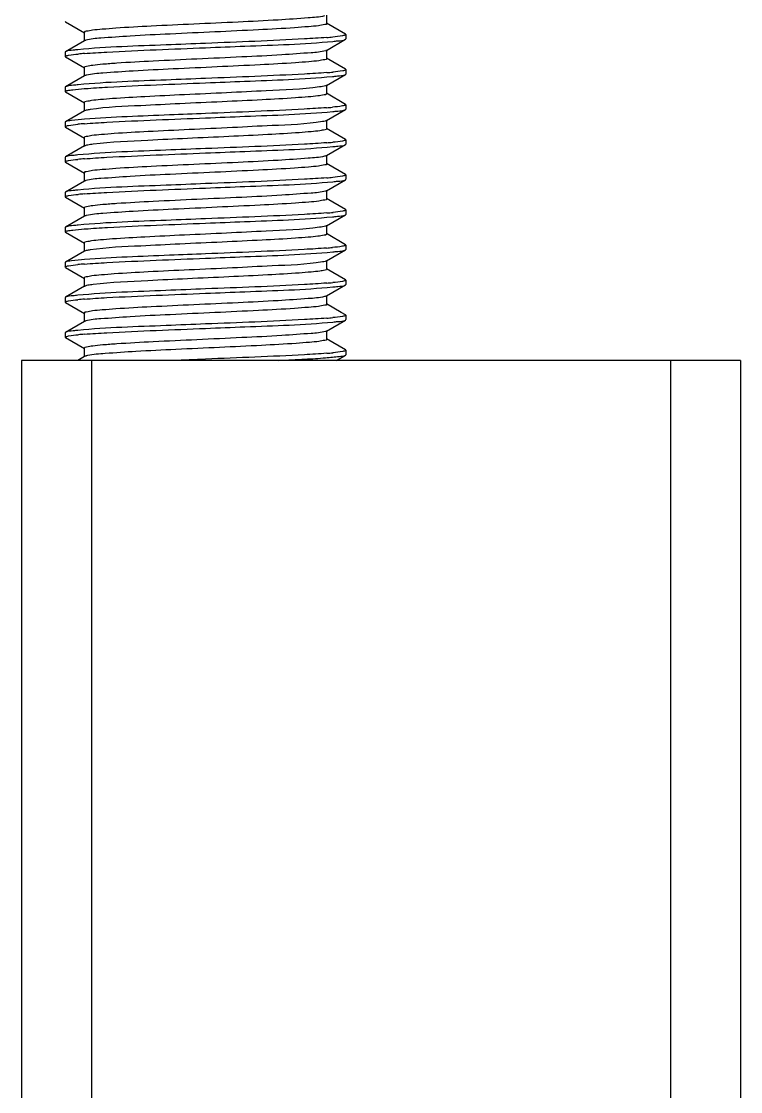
# Model space of a CAD drawing. Extents: x -1396510 to 1250330, y -1892470 to 1623980.
# Drawn here: x -1171108.3 to -1170913.1, y -49318.3 to -49027.9 of the extents above; entities that cross this region are included whole.
import ezdxf

# ---------------------------------------------------------------- set-up
doc = ezdxf.new("R2010")
doc.units = 0
doc.header["$LTSCALE"] = 1000
doc.header["$MEASUREMENT"] = 0

msp = doc.modelspace()

# ---------------------------------------------------------------- linework, layer by layer
at = {"linetype": 'Continuous'}
for p, q in [((-1171025.36, -49028.51), (-1171025.36, -49026.13)), ((-1171096.27, -49028.02), (-1171096.36, -49027.92)), ((-1171096.27, -49028.02), (-1171091.11, -49031.01)), ((-1171020.3, -49031.38), (-1171025.47, -49028.39)), ((-1171091.11, -49033.15), (-1171096.27, -49036.14)), ((-1171091.21, -49030.89), (-1171091.21, -49033.27)), ((-1171025.47, -49035.77), (-1171020.3, -49032.78)), ((-1171020.3, -49031.38), (-1171020.21, -49031.49)), ((-1171020.3, -49032.78), (-1171020.21, -49032.68)), ((-1171020.21, -49031.49), (-1171020.21, -49032.68)), ((-1171096.27, -49036.14), (-1171096.36, -49036.25)), ((-1171096.36, -49036.25), (-1171096.36, -49037.44)), ((-1171025.47, -49035.77), (-1171025.65, -49035.85)), ((-1171025.36, -49038.03), (-1171025.36, -49035.65)), ((-1171096.27, -49037.54), (-1171096.36, -49037.44)), ((-1171096.27, -49037.54), (-1171091.11, -49040.53)), ((-1171020.3, -49040.9), (-1171025.47, -49037.91)), ((-1171091.21, -49040.41), (-1171091.21, -49042.79)), ((-1171020.3, -49040.9), (-1171020.21, -49041.01)), ((-1171020.3, -49042.3), (-1171020.21, -49042.2)), ((-1171020.21, -49041.01), (-1171020.21, -49042.2)), ((-1171091.11, -49042.67), (-1171096.27, -49045.66)), ((-1171025.47, -49045.29), (-1171020.3, -49042.3)), ((-1171096.27, -49045.66), (-1171096.36, -49045.77)), ((-1171096.36, -49045.77), (-1171096.36, -49046.96)), ((-1171096.27, -49047.06), (-1171096.36, -49046.96)), ((-1171096.27, -49047.06), (-1171091.11, -49050.05)), ((-1171091.21, -49046.16), (-1171090.94, -49046.14)), ((-1171020.3, -49050.42), (-1171025.47, -49047.43)), ((-1171025.36, -49047.55), (-1171025.36, -49045.17)), ((-1171091.21, -49049.93), (-1171091.21, -49052.31)), ((-1171020.3, -49050.42), (-1171020.21, -49050.53)), ((-1171020.21, -49050.53), (-1171020.21, -49051.72)), ((-1171091.11, -49052.19), (-1171096.27, -49055.18)), ((-1171025.47, -49054.81), (-1171020.3, -49051.82)), ((-1171020.3, -49051.82), (-1171020.21, -49051.72)), ((-1171096.27, -49055.18), (-1171096.36, -49055.29)), ((-1171096.36, -49055.29), (-1171096.36, -49056.48)), ((-1171096.27, -49056.58), (-1171096.36, -49056.48)), ((-1171096.27, -49056.58), (-1171091.11, -49059.57)), ((-1171025.36, -49057.07), (-1171025.36, -49054.69)), ((-1171091.21, -49059.45), (-1171091.21, -49061.83)), ((-1171020.3, -49059.94), (-1171025.47, -49056.95)), ((-1171091.11, -49061.71), (-1171096.27, -49064.7)), ((-1171090.96, -49061.64), (-1171091.11, -49061.71)), ((-1171025.47, -49064.33), (-1171020.3, -49061.34)), ((-1171020.3, -49059.94), (-1171020.21, -49060.04)), ((-1171020.3, -49061.34), (-1171020.21, -49061.24)), ((-1171020.21, -49060.05), (-1171020.21, -49061.24)), ((-1171096.27, -49064.7), (-1171096.36, -49064.81)), ((-1171096.36, -49064.81), (-1171096.36, -49065.99)), ((-1171025.36, -49066.59), (-1171025.36, -49064.21)), ((-1171096.27, -49066.1), (-1171096.36, -49066)), ((-1171096.27, -49066.1), (-1171091.11, -49069.09)), ((-1171020.3, -49069.46), (-1171025.47, -49066.47)), ((-1171091.11, -49071.23), (-1171096.27, -49074.22)), ((-1171091.21, -49068.97), (-1171091.21, -49071.35)), ((-1171025.47, -49073.85), (-1171020.3, -49070.86)), ((-1171020.3, -49069.46), (-1171020.21, -49069.57)), ((-1171020.3, -49070.86), (-1171020.21, -49070.75)), ((-1171020.21, -49069.56), (-1171020.21, -49070.75)), ((-1171025.47, -49073.85), (-1171025.65, -49073.93)), ((-1171025.36, -49076.11), (-1171025.36, -49073.73)), ((-1171096.27, -49074.22), (-1171096.36, -49074.32)), ((-1171096.36, -49074.32), (-1171096.36, -49075.51)), ((-1171096.27, -49075.62), (-1171096.36, -49075.51)), ((-1171096.27, -49075.62), (-1171091.11, -49078.61)), ((-1171020.3, -49078.98), (-1171025.47, -49075.99)), ((-1171091.21, -49078.49), (-1171091.21, -49080.87)), ((-1171020.3, -49078.98), (-1171020.21, -49079.08)), ((-1171020.21, -49079.08), (-1171020.21, -49080.27)), ((-1171091.11, -49080.75), (-1171096.27, -49083.74)), ((-1171025.47, -49083.37), (-1171020.3, -49080.38)), ((-1171020.3, -49080.38), (-1171020.21, -49080.27)), ((-1171096.27, -49083.74), (-1171096.36, -49083.84)), ((-1171096.36, -49083.84), (-1171096.36, -49085.03)), ((-1171096.27, -49085.14), (-1171096.36, -49085.03)), ((-1171096.27, -49085.14), (-1171091.11, -49088.13)), ((-1171091.21, -49084.24), (-1171090.94, -49084.22)), ((-1171020.3, -49088.5), (-1171025.47, -49085.51)), ((-1171025.36, -49085.63), (-1171025.36, -49083.25)), ((-1171091.21, -49088.01), (-1171091.21, -49090.39)), ((-1171020.3, -49088.5), (-1171020.21, -49088.6)), ((-1171020.21, -49088.6), (-1171020.21, -49089.79)), ((-1171091.11, -49090.27), (-1171096.27, -49093.26)), ((-1171025.47, -49092.89), (-1171020.3, -49089.9)), ((-1171020.3, -49089.9), (-1171020.21, -49089.79)), ((-1171096.27, -49093.26), (-1171096.36, -49093.36)), ((-1171096.36, -49093.36), (-1171096.36, -49094.55)), ((-1171025.36, -49095.15), (-1171025.36, -49092.77)), ((-1171096.27, -49094.66), (-1171096.36, -49094.55)), ((-1171096.27, -49094.66), (-1171091.11, -49097.65)), ((-1171020.3, -49098.02), (-1171025.47, -49095.03)), ((-1171091.11, -49099.79), (-1171096.27, -49102.78)), ((-1171091.21, -49097.53), (-1171091.21, -49099.91)), ((-1171090.96, -49099.72), (-1171091.11, -49099.79)), ((-1171025.47, -49102.41), (-1171020.3, -49099.42)), ((-1171020.3, -49098.02), (-1171020.21, -49098.12)), ((-1171020.3, -49099.42), (-1171020.21, -49099.31)), ((-1171020.21, -49098.12), (-1171020.21, -49099.31)), ((-1171096.27, -49102.78), (-1171096.36, -49102.88)), ((-1171096.36, -49102.88), (-1171096.36, -49104.07)), ((-1171025.36, -49104.67), (-1171025.36, -49102.29)), ((-1171096.27, -49104.18), (-1171096.36, -49104.07)), ((-1171096.27, -49104.18), (-1171091.11, -49107.17)), ((-1171021.46, -49106.87), (-1171025.47, -49104.55)), ((-1171091.21, -49107.05), (-1171091.21, -49109.43)), ((-1171025.47, -49111.93), (-1171020.3, -49108.94)), ((-1171020.3, -49107.54), (-1171021.46, -49106.87)), ((-1171020.3, -49107.54), (-1171020.21, -49107.64)), ((-1171020.3, -49108.94), (-1171020.21, -49108.83)), ((-1171020.21, -49107.64), (-1171020.21, -49108.83)), ((-1171091.11, -49109.31), (-1171096.27, -49112.3)), ((-1171025.36, -49114.19), (-1171025.36, -49111.81)), ((-1171096.27, -49112.3), (-1171096.36, -49112.4)), ((-1171096.36, -49112.4), (-1171096.36, -49113.59)), ((-1171096.27, -49113.7), (-1171096.36, -49113.59)), ((-1171096.27, -49113.7), (-1171091.11, -49116.69)), ((-1171025.47, -49111.93), (-1171025.65, -49112.01)), ((-1171020.3, -49117.06), (-1171025.47, -49114.07)), ((-1171091.21, -49116.57), (-1171091.21, -49118.95)), ((-1171020.3, -49117.06), (-1171020.21, -49117.16)), ((-1171020.21, -49117.16), (-1171020.21, -49118.35)), ((-1171108.26, -49119.9), (-1171108.26, -50722.18)), ((-1170913.12, -49119.9), (-1171108.26, -49119.9)), ((-1171091.11, -49118.83), (-1171092.96, -49119.9)), ((-1171090.32, -49118.59), (-1171090.6, -49118.65)), ((-1171089.23, -49119.9), (-1171089.23, -50722.18)), ((-1171058.29, -49119.54), (-1171067.19, -49119.9)), ((-1171022.79, -49119.9), (-1171020.3, -49118.46)), ((-1171020.3, -49118.46), (-1171020.21, -49118.35)), ((-1170932.15, -49119.9), (-1170932.15, -50722.18)), ((-1170913.12, -49119.9), (-1170913.12, -50722.18))]:
    msp.add_line(p, q, dxfattribs=at)
for centre, radius, start, end in [((-1171033.84, -48924.38), 108.23, 274.4571, 275.3372), ((-1171026.37, -49033.77), 2.2, 287.9093, 289.044), ((-1171082.77, -49144.04), 107.73, 94.4567, 95.35), ((-1171033.72, -48935.34), 106.8, 274.4562, 275.3759), ((-1171089.41, -49047.47), 5.11, 103.4604, 104.3304), ((-1171034.04, -48941.08), 110.59, 274.4593, 275.2731), ((-1171083.05, -49159.8), 104.44, 94.4466, 95.4488), ((-1171033.82, -48953.19), 107.98, 274.4571, 275.3429), ((-1171082.98, -49170.09), 105.21, 94.4523, 95.4224), ((-1171033.84, -48962.46), 108.23, 274.4571, 275.3372), ((-1171026.37, -49071.85), 2.2, 287.9093, 289.044), ((-1171082.77, -49182.12), 107.73, 94.4567, 95.35), ((-1171033.72, -48973.41), 106.8, 274.4562, 275.3759), ((-1171089.41, -49085.55), 5.11, 103.4604, 104.3304), ((-1171034.04, -48979.15), 110.59, 274.4593, 275.2731), ((-1171083.05, -49197.88), 104.44, 94.4466, 95.4488), ((-1171033.82, -48991.27), 107.98, 274.4571, 275.3429), ((-1171082.98, -49208.17), 105.21, 94.4523, 95.4224), ((-1171033.84, -49000.54), 108.23, 274.4571, 275.3372), ((-1171082.77, -49220.2), 107.73, 94.4567, 95.35), ((-1171026.37, -49109.93), 2.2, 287.9093, 289.044), ((-1171089.41, -49123.63), 5.11, 103.4604, 104.3304), ((-1171033.72, -49011.49), 106.8, 274.4562, 275.3759)]:
    msp.add_arc(centre, radius, start, end, dxfattribs=at)
for points, knots in [([(-1171025.98, -49026.43), (-1171027.43, -49026.77), (-1171031.68, -49027.07), (-1171039.5, -49027.64), (-1171049.85, -49028.12), (-1171061.34, -49028.65), (-1171072.39, -49029.17), (-1171080.73, -49029.61), (-1171085.95, -49030.03), (-1171088.78, -49030.25), (-1171090.12, -49030.55), (-1171091.21, -49030.68), (-1171091.21, -49030.89)], [0, 0, 0, 0, 0.068576, 0.194029, 0.359725, 0.543506, 0.720761, 0.867753, 0.923531, 0.964877, 0.99049, 1, 1, 1, 1]), ([(-1171025.36, -49028.51), (-1171025.36, -49028.72), (-1171026.48, -49028.85), (-1171027.86, -49029.16), (-1171030.76, -49029.39), (-1171036.1, -49029.81), (-1171044.62, -49030.25), (-1171055.85, -49030.78), (-1171067.44, -49031.32), (-1171077.79, -49031.79), (-1171085.4, -49032.4), (-1171089.5, -49032.64), (-1171090.82, -49033.04)], [0, 0, 0, 0, 0.009703, 0.035887, 0.07813, 0.135078, 0.284815, 0.464601, 0.649729, 0.81476, 0.937049, 1, 1, 1, 1]), ([(-1171090.82, -49033.04), (-1171090.87, -49033.05), (-1171090.97, -49033.09), (-1171091.07, -49033.13), (-1171091.11, -49033.15)], [0, 0, 0, 0, 0.569522, 1, 1, 1, 1]), ([(-1171025.43, -49032.29), (-1171027.45, -49032.45), (-1171038.39, -49033.11), (-1171049.35, -49033.51), (-1171058.29, -49033.87)], [0, 0, 0, 0, 0.184553, 1, 1, 1, 1]), ([(-1171058.29, -49035.06), (-1171054.72, -49034.91), (-1171043.2, -49034.42), (-1171031.65, -49034.09), (-1171023.72, -49033.33)], [0, 0, 0, 0, 0.309073, 1, 1, 1, 1]), ([(-1171020.65, -49031.72), (-1171020.81, -49031.76), (-1171021.85, -49031.96), (-1171022.9, -49032.07), (-1171023.77, -49032.15)], [0, 0, 0, 0, 0.163341, 1, 1, 1, 1]), ([(-1171023.72, -49033.33), (-1171023.28, -49033.29), (-1171022.15, -49033.13), (-1171020.92, -49033.14), (-1171020.3, -49032.78)], [0, 0, 0, 0, 0.379133, 1, 1, 1, 1]), ([(-1171020.21, -49031.49), (-1171020.21, -49031.54), (-1171020.39, -49031.65), (-1171020.54, -49031.69), (-1171020.65, -49031.72)], [0, 0, 0, 0, 0.314295, 1, 1, 1, 1]), ([(-1171092.93, -49035.6), (-1171093.35, -49035.64), (-1171094.46, -49035.8), (-1171095.67, -49035.79), (-1171096.27, -49036.14)], [0, 0, 0, 0, 0.378727, 1, 1, 1, 1]), ([(-1171058.29, -49033.87), (-1171061.86, -49034.01), (-1171073.41, -49034.5), (-1171084.98, -49034.84), (-1171092.93, -49035.6)], [0, 0, 0, 0, 0.309586, 1, 1, 1, 1]), ([(-1171025.7, -49035.87), (-1171026.97, -49036.28), (-1171031.02, -49036.49), (-1171038.56, -49037.13), (-1171048.9, -49037.59), (-1171060.53, -49038.13), (-1171071.82, -49038.66), (-1171080.39, -49039.11), (-1171085.77, -49039.53), (-1171088.7, -49039.76), (-1171090.08, -49040.07), (-1171091.21, -49040.2), (-1171091.21, -49040.41)], [0, 0, 0, 0, 0.061098, 0.182334, 0.347135, 0.532706, 0.713328, 0.863975, 0.921317, 0.963856, 0.990226, 1, 1, 1, 1]), ([(-1171091.15, -49036.63), (-1171089.13, -49036.48), (-1171078.18, -49035.81), (-1171067.22, -49035.41), (-1171058.29, -49035.06)], [0, 0, 0, 0, 0.184541, 1, 1, 1, 1]), ([(-1171096.36, -49037.44), (-1171096.36, -49037.39), (-1171096.19, -49037.28), (-1171096.05, -49037.24), (-1171095.94, -49037.21)], [0, 0, 0, 0, 0.315177, 1, 1, 1, 1]), ([(-1171095.94, -49037.21), (-1171095.78, -49037.17), (-1171094.75, -49036.96), (-1171093.7, -49036.86), (-1171092.82, -49036.78)], [0, 0, 0, 0, 0.16229, 1, 1, 1, 1]), ([(-1171025.36, -49038.03), (-1171025.36, -49038.24), (-1171026.46, -49038.37), (-1171027.79, -49038.67), (-1171030.63, -49038.9), (-1171035.85, -49039.31), (-1171044.19, -49039.75), (-1171055.24, -49040.27), (-1171066.73, -49040.8), (-1171077.09, -49041.29), (-1171084.9, -49041.85), (-1171089.14, -49042.15), (-1171090.6, -49042.5)], [0, 0, 0, 0, 0.009517, 0.035128, 0.076492, 0.132277, 0.279305, 0.456588, 0.640385, 0.806077, 0.931494, 1, 1, 1, 1]), ([(-1171025.42, -49041.81), (-1171027.44, -49041.97), (-1171038.39, -49042.63), (-1171049.35, -49043.03), (-1171058.29, -49043.39)], [0, 0, 0, 0, 0.184509, 1, 1, 1, 1]), ([(-1171020.59, -49041.22), (-1171020.75, -49041.27), (-1171021.78, -49041.48), (-1171022.83, -49041.58), (-1171023.72, -49041.66)], [0, 0, 0, 0, 0.159053, 1, 1, 1, 1]), ([(-1171020.21, -49041.01), (-1171020.21, -49041.05), (-1171020.36, -49041.16), (-1171020.49, -49041.19), (-1171020.59, -49041.22)], [0, 0, 0, 0, 0.319254, 1, 1, 1, 1]), ([(-1171092.82, -49045.11), (-1171093.26, -49045.15), (-1171094.4, -49045.31), (-1171095.65, -49045.3), (-1171096.27, -49045.66)], [0, 0, 0, 0, 0.379378, 1, 1, 1, 1]), ([(-1171058.29, -49043.39), (-1171061.84, -49043.53), (-1171073.36, -49044.02), (-1171084.89, -49044.36), (-1171092.82, -49045.11)], [0, 0, 0, 0, 0.308784, 1, 1, 1, 1]), ([(-1171090.67, -49042.52), (-1171090.76, -49042.54), (-1171090.91, -49042.58), (-1171091.05, -49042.64), (-1171091.11, -49042.67)], [0, 0, 0, 0, 0.585672, 1, 1, 1, 1]), ([(-1171090.94, -49046.14), (-1171088.92, -49045.98), (-1171078.04, -49045.33), (-1171067.15, -49044.93), (-1171058.29, -49044.58)], [0, 0, 0, 0, 0.186017, 1, 1, 1, 1]), ([(-1171058.29, -49044.58), (-1171054.75, -49044.44), (-1171043.28, -49043.95), (-1171031.79, -49043.6), (-1171023.87, -49042.87)], [0, 0, 0, 0, 0.307895, 1, 1, 1, 1]), ([(-1171023.87, -49042.87), (-1171023.42, -49042.82), (-1171022.24, -49042.66), (-1171020.95, -49042.68), (-1171020.3, -49042.3)], [0, 0, 0, 0, 0.380051, 1, 1, 1, 1]), ([(-1171096.36, -49046.96), (-1171096.36, -49046.91), (-1171095.92, -49046.59), (-1171095.47, -49046.62), (-1171095.05, -49046.56)], [0, 0, 0, 0, 0.092798, 1, 1, 1, 1]), ([(-1171095.05, -49046.56), (-1171094.81, -49046.52), (-1171093.53, -49046.35), (-1171092.25, -49046.24), (-1171091.21, -49046.16)], [0, 0, 0, 0, 0.190958, 1, 1, 1, 1]), ([(-1171027.35, -49045.7), (-1171032.14, -49046.35), (-1171040.58, -49046.67), (-1171052.8, -49047.31), (-1171063.78, -49047.8), (-1171074.07, -49048.3), (-1171081.73, -49048.72), (-1171086.47, -49049.11), (-1171089.02, -49049.33), (-1171090.24, -49049.6), (-1171091.21, -49049.74), (-1171091.21, -49049.93)], [0, 0, 0, 0, 0.226556, 0.394464, 0.573122, 0.741029, 0.877994, 0.929534, 0.967621, 0.99116, 1, 1, 1, 1]), ([(-1171025.39, -49047.61), (-1171025.55, -49047.81), (-1171026.48, -49047.91), (-1171028.08, -49048.22), (-1171030.73, -49048.43), (-1171035.75, -49048.82), (-1171043.56, -49049.24), (-1171054.01, -49049.74), (-1171064.98, -49050.22), (-1171076.91, -49050.87), (-1171085.08, -49051.15), (-1171089.64, -49051.84)], [0, 0, 0, 0, 0.011937, 0.038615, 0.07957, 0.133598, 0.274096, 0.443272, 0.620779, 0.785256, 1, 1, 1, 1]), ([(-1171025.47, -49045.29), (-1171025.54, -49045.34), (-1171026.16, -49045.55), (-1171026.8, -49045.63), (-1171027.35, -49045.7)], [0, 0, 0, 0, 0.140461, 1, 1, 1, 1]), ([(-1171025.36, -49047.55), (-1171025.36, -49047.56), (-1171025.37, -49047.58), (-1171025.38, -49047.6), (-1171025.39, -49047.61)], [0, 0, 0, 0, 0.463467, 1, 1, 1, 1]), ([(-1171020.66, -49050.76), (-1171020.83, -49050.8), (-1171021.89, -49051.01), (-1171022.97, -49051.11), (-1171023.87, -49051.2)], [0, 0, 0, 0, 0.163149, 1, 1, 1, 1]), ([(-1171020.21, -49050.53), (-1171020.21, -49050.58), (-1171020.39, -49050.69), (-1171020.54, -49050.73), (-1171020.66, -49050.76)], [0, 0, 0, 0, 0.312916, 1, 1, 1, 1]), ([(-1171089.64, -49051.84), (-1171089.82, -49051.87), (-1171090.31, -49051.96), (-1171090.83, -49052.03), (-1171091.11, -49052.19)], [0, 0, 0, 0, 0.353551, 1, 1, 1, 1]), ([(-1171058.29, -49052.91), (-1171061.55, -49053.04), (-1171072.48, -49053.49), (-1171083.43, -49053.88), (-1171091.1, -49054.48)], [0, 0, 0, 0, 0.297814, 1, 1, 1, 1]), ([(-1171025.44, -49051.33), (-1171027.46, -49051.49), (-1171038.4, -49052.15), (-1171049.36, -49052.55), (-1171058.29, -49052.91)], [0, 0, 0, 0, 0.184619, 1, 1, 1, 1]), ([(-1171058.29, -49054.1), (-1171054.73, -49053.95), (-1171043.22, -49053.46), (-1171031.7, -49053.12), (-1171023.77, -49052.38)], [0, 0, 0, 0, 0.308711, 1, 1, 1, 1]), ([(-1171023.77, -49052.38), (-1171023.32, -49052.33), (-1171022.18, -49052.17), (-1171020.93, -49052.18), (-1171020.3, -49051.82)], [0, 0, 0, 0, 0.379419, 1, 1, 1, 1]), ([(-1171096.36, -49056.48), (-1171096.36, -49056.43), (-1171096.21, -49056.32), (-1171096.08, -49056.29), (-1171095.98, -49056.26)], [0, 0, 0, 0, 0.319044, 1, 1, 1, 1]), ([(-1171091.1, -49054.48), (-1171092.28, -49054.57), (-1171093.97, -49054.81), (-1171095.8, -49054.91), (-1171096.27, -49055.18)], [0, 0, 0, 0, 0.683777, 1, 1, 1, 1]), ([(-1171095.98, -49056.26), (-1171095.82, -49056.22), (-1171094.83, -49056.01), (-1171093.81, -49055.91), (-1171092.97, -49055.83)], [0, 0, 0, 0, 0.160861, 1, 1, 1, 1]), ([(-1171026.57, -49055.1), (-1171031.06, -49055.87), (-1171039.26, -49056.09), (-1171051.31, -49056.77), (-1171062.56, -49057.26), (-1171073.23, -49057.78), (-1171081.23, -49058.2), (-1171086.21, -49058.61), (-1171088.91, -49058.83), (-1171090.18, -49059.12), (-1171091.21, -49059.25), (-1171091.21, -49059.45)], [0, 0, 0, 0, 0.210773, 0.377666, 0.558838, 0.731273, 0.873076, 0.926648, 0.966309, 0.990838, 1, 1, 1, 1]), ([(-1171091.15, -49055.67), (-1171089.13, -49055.51), (-1171078.18, -49054.85), (-1171067.22, -49054.45), (-1171058.29, -49054.1)], [0, 0, 0, 0, 0.184504, 1, 1, 1, 1]), ([(-1171025.47, -49054.81), (-1171025.59, -49054.88), (-1171025.96, -49054.99), (-1171026.33, -49055.06), (-1171026.57, -49055.1)], [0, 0, 0, 0, 0.374139, 1, 1, 1, 1]), ([(-1171025.36, -49057.07), (-1171025.36, -49057.25), (-1171026.31, -49057.4), (-1171027.49, -49057.66), (-1171029.98, -49057.88), (-1171034.6, -49058.27), (-1171042.09, -49058.68), (-1171052.18, -49059.18), (-1171063.03, -49059.66), (-1171075.3, -49060.28), (-1171083.84, -49060.64), (-1171088.77, -49061.24)], [0, 0, 0, 0, 0.008683, 0.031763, 0.069103, 0.119686, 0.254361, 0.420111, 0.597552, 0.765912, 1, 1, 1, 1]), ([(-1171058.29, -49062.43), (-1171061.87, -49062.57), (-1171073.43, -49063.06), (-1171085.02, -49063.39), (-1171092.97, -49064.16)], [0, 0, 0, 0, 0.309919, 1, 1, 1, 1]), ([(-1171088.77, -49061.24), (-1171089.02, -49061.27), (-1171089.75, -49061.38), (-1171090.5, -49061.47), (-1171090.96, -49061.64)], [0, 0, 0, 0, 0.341642, 1, 1, 1, 1]), ([(-1171025.43, -49060.85), (-1171027.45, -49061.01), (-1171038.39, -49061.67), (-1171049.35, -49062.07), (-1171058.29, -49062.43)], [0, 0, 0, 0, 0.184538, 1, 1, 1, 1]), ([(-1171058.29, -49063.62), (-1171054.73, -49063.47), (-1171043.23, -49062.98), (-1171031.7, -49062.64), (-1171023.77, -49061.9)], [0, 0, 0, 0, 0.308641, 1, 1, 1, 1]), ([(-1171020.6, -49060.26), (-1171020.76, -49060.31), (-1171021.81, -49060.52), (-1171022.87, -49060.62), (-1171023.77, -49060.71)], [0, 0, 0, 0, 0.159502, 1, 1, 1, 1]), ([(-1171023.77, -49061.9), (-1171023.33, -49061.85), (-1171022.18, -49061.69), (-1171020.93, -49061.71), (-1171020.3, -49061.34)], [0, 0, 0, 0, 0.379512, 1, 1, 1, 1]), ([(-1171020.21, -49060.04), (-1171020.21, -49060.09), (-1171020.37, -49060.2), (-1171020.5, -49060.23), (-1171020.6, -49060.26)], [0, 0, 0, 0, 0.318137, 1, 1, 1, 1]), ([(-1171092.97, -49064.16), (-1171093.39, -49064.2), (-1171094.48, -49064.36), (-1171095.67, -49064.35), (-1171096.27, -49064.7)], [0, 0, 0, 0, 0.378482, 1, 1, 1, 1]), ([(-1171095.97, -49065.78), (-1171095.82, -49065.73), (-1171094.81, -49065.53), (-1171093.79, -49065.43), (-1171092.93, -49065.35)], [0, 0, 0, 0, 0.160696, 1, 1, 1, 1]), ([(-1171025.98, -49064.5), (-1171027.43, -49064.85), (-1171031.68, -49065.15), (-1171039.5, -49065.71), (-1171049.85, -49066.2), (-1171061.34, -49066.73), (-1171072.39, -49067.25), (-1171080.73, -49067.69), (-1171085.95, -49068.1), (-1171088.78, -49068.33), (-1171090.12, -49068.63), (-1171091.21, -49068.76), (-1171091.21, -49068.97)], [0, 0, 0, 0, 0.068576, 0.194029, 0.359725, 0.543506, 0.720761, 0.867753, 0.923531, 0.964877, 0.99049, 1, 1, 1, 1]), ([(-1171091.15, -49065.19), (-1171089.13, -49065.03), (-1171078.19, -49064.37), (-1171067.22, -49063.97), (-1171058.29, -49063.62)], [0, 0, 0, 0, 0.184493, 1, 1, 1, 1]), ([(-1171025.47, -49064.33), (-1171025.53, -49064.37), (-1171025.7, -49064.43), (-1171025.87, -49064.48), (-1171025.98, -49064.5)], [0, 0, 0, 0, 0.406881, 1, 1, 1, 1]), ([(-1171096.36, -49066), (-1171096.36, -49065.95), (-1171096.21, -49065.84), (-1171096.07, -49065.81), (-1171095.97, -49065.78)], [0, 0, 0, 0, 0.318595, 1, 1, 1, 1]), ([(-1171025.36, -49066.59), (-1171025.36, -49066.8), (-1171026.48, -49066.93), (-1171027.86, -49067.24), (-1171030.76, -49067.47), (-1171036.1, -49067.89), (-1171044.62, -49068.33), (-1171055.85, -49068.86), (-1171067.44, -49069.4), (-1171077.79, -49069.87), (-1171085.4, -49070.48), (-1171089.5, -49070.72), (-1171090.82, -49071.11)], [0, 0, 0, 0, 0.009703, 0.035887, 0.07813, 0.135078, 0.284815, 0.464601, 0.649729, 0.81476, 0.937049, 1, 1, 1, 1]), ([(-1171090.82, -49071.11), (-1171090.87, -49071.13), (-1171090.97, -49071.16), (-1171091.07, -49071.21), (-1171091.11, -49071.23)], [0, 0, 0, 0, 0.569522, 1, 1, 1, 1]), ([(-1171025.43, -49070.37), (-1171027.45, -49070.53), (-1171038.39, -49071.19), (-1171049.35, -49071.59), (-1171058.29, -49071.94)], [0, 0, 0, 0, 0.184553, 1, 1, 1, 1]), ([(-1171020.65, -49069.79), (-1171020.81, -49069.84), (-1171021.85, -49070.04), (-1171022.9, -49070.14), (-1171023.77, -49070.23)], [0, 0, 0, 0, 0.163341, 1, 1, 1, 1]), ([(-1171023.72, -49071.41), (-1171023.28, -49071.37), (-1171022.15, -49071.21), (-1171020.92, -49071.22), (-1171020.3, -49070.86)], [0, 0, 0, 0, 0.379133, 1, 1, 1, 1]), ([(-1171020.21, -49069.57), (-1171020.21, -49069.62), (-1171020.39, -49069.73), (-1171020.54, -49069.77), (-1171020.65, -49069.79)], [0, 0, 0, 0, 0.314295, 1, 1, 1, 1]), ([(-1171092.93, -49073.68), (-1171093.35, -49073.72), (-1171094.46, -49073.87), (-1171095.67, -49073.87), (-1171096.27, -49074.22)], [0, 0, 0, 0, 0.378727, 1, 1, 1, 1]), ([(-1171058.29, -49071.94), (-1171061.86, -49072.09), (-1171073.41, -49072.58), (-1171084.98, -49072.91), (-1171092.93, -49073.68)], [0, 0, 0, 0, 0.309586, 1, 1, 1, 1]), ([(-1171025.7, -49073.95), (-1171026.97, -49074.36), (-1171031.02, -49074.57), (-1171038.56, -49075.21), (-1171048.9, -49075.67), (-1171060.53, -49076.21), (-1171071.82, -49076.74), (-1171080.39, -49077.19), (-1171085.77, -49077.61), (-1171088.7, -49077.83), (-1171090.08, -49078.15), (-1171091.21, -49078.28), (-1171091.21, -49078.49)], [0, 0, 0, 0, 0.061098, 0.182334, 0.347135, 0.532706, 0.713328, 0.863975, 0.921317, 0.963856, 0.990226, 1, 1, 1, 1]), ([(-1171091.15, -49074.71), (-1171089.13, -49074.55), (-1171078.18, -49073.89), (-1171067.22, -49073.49), (-1171058.29, -49073.13)], [0, 0, 0, 0, 0.184541, 1, 1, 1, 1]), ([(-1171058.29, -49073.13), (-1171054.72, -49072.99), (-1171043.2, -49072.5), (-1171031.65, -49072.16), (-1171023.72, -49071.41)], [0, 0, 0, 0, 0.309073, 1, 1, 1, 1]), ([(-1171096.36, -49075.51), (-1171096.36, -49075.46), (-1171096.19, -49075.35), (-1171096.05, -49075.32), (-1171095.94, -49075.29)], [0, 0, 0, 0, 0.315177, 1, 1, 1, 1]), ([(-1171095.94, -49075.29), (-1171095.78, -49075.24), (-1171094.75, -49075.04), (-1171093.7, -49074.94), (-1171092.82, -49074.86)], [0, 0, 0, 0, 0.16229, 1, 1, 1, 1]), ([(-1171025.36, -49076.11), (-1171025.36, -49076.32), (-1171026.46, -49076.45), (-1171027.79, -49076.75), (-1171030.63, -49076.98), (-1171035.85, -49077.39), (-1171044.19, -49077.83), (-1171055.24, -49078.35), (-1171066.73, -49078.88), (-1171077.09, -49079.37), (-1171084.9, -49079.93), (-1171089.14, -49080.23), (-1171090.6, -49080.58)], [0, 0, 0, 0, 0.009517, 0.035128, 0.076492, 0.132277, 0.279305, 0.456588, 0.640385, 0.806077, 0.931494, 1, 1, 1, 1]), ([(-1171025.42, -49079.89), (-1171027.44, -49080.05), (-1171038.39, -49080.71), (-1171049.35, -49081.11), (-1171058.29, -49081.46)], [0, 0, 0, 0, 0.184509, 1, 1, 1, 1]), ([(-1171020.59, -49079.3), (-1171020.75, -49079.34), (-1171021.78, -49079.56), (-1171022.83, -49079.66), (-1171023.72, -49079.74)], [0, 0, 0, 0, 0.159053, 1, 1, 1, 1]), ([(-1171020.21, -49079.08), (-1171020.21, -49079.13), (-1171020.36, -49079.24), (-1171020.49, -49079.27), (-1171020.59, -49079.3)], [0, 0, 0, 0, 0.319254, 1, 1, 1, 1]), ([(-1171058.29, -49081.46), (-1171061.84, -49081.61), (-1171073.36, -49082.1), (-1171084.89, -49082.44), (-1171092.82, -49083.18)], [0, 0, 0, 0, 0.308784, 1, 1, 1, 1]), ([(-1171090.67, -49080.59), (-1171090.76, -49080.62), (-1171090.91, -49080.66), (-1171091.05, -49080.72), (-1171091.11, -49080.75)], [0, 0, 0, 0, 0.585672, 1, 1, 1, 1]), ([(-1171090.94, -49084.22), (-1171088.92, -49084.06), (-1171078.04, -49083.41), (-1171067.15, -49083.01), (-1171058.29, -49082.65)], [0, 0, 0, 0, 0.186017, 1, 1, 1, 1]), ([(-1171058.29, -49082.65), (-1171054.75, -49082.51), (-1171043.28, -49082.03), (-1171031.79, -49081.68), (-1171023.87, -49080.94)], [0, 0, 0, 0, 0.307895, 1, 1, 1, 1]), ([(-1171023.87, -49080.94), (-1171023.42, -49080.9), (-1171022.24, -49080.74), (-1171020.95, -49080.75), (-1171020.3, -49080.38)], [0, 0, 0, 0, 0.380051, 1, 1, 1, 1]), ([(-1171096.36, -49085.03), (-1171096.36, -49084.99), (-1171095.92, -49084.67), (-1171095.47, -49084.7), (-1171095.05, -49084.63)], [0, 0, 0, 0, 0.092798, 1, 1, 1, 1]), ([(-1171092.82, -49083.18), (-1171093.26, -49083.23), (-1171094.4, -49083.39), (-1171095.65, -49083.38), (-1171096.27, -49083.74)], [0, 0, 0, 0, 0.379378, 1, 1, 1, 1]), ([(-1171095.05, -49084.63), (-1171094.81, -49084.6), (-1171093.53, -49084.43), (-1171092.25, -49084.32), (-1171091.21, -49084.24)], [0, 0, 0, 0, 0.190958, 1, 1, 1, 1]), ([(-1171027.35, -49083.78), (-1171032.14, -49084.42), (-1171040.58, -49084.75), (-1171052.8, -49085.39), (-1171063.78, -49085.87), (-1171074.07, -49086.38), (-1171081.73, -49086.8), (-1171086.47, -49087.19), (-1171089.02, -49087.41), (-1171090.24, -49087.68), (-1171091.21, -49087.82), (-1171091.21, -49088.01)], [0, 0, 0, 0, 0.226556, 0.394464, 0.573122, 0.741029, 0.877994, 0.929534, 0.967621, 0.99116, 1, 1, 1, 1]), ([(-1171025.39, -49085.69), (-1171025.55, -49085.88), (-1171026.48, -49085.99), (-1171028.08, -49086.29), (-1171030.73, -49086.5), (-1171035.75, -49086.9), (-1171043.56, -49087.31), (-1171054.01, -49087.82), (-1171064.98, -49088.3), (-1171076.91, -49088.95), (-1171085.08, -49089.23), (-1171089.64, -49089.92)], [0, 0, 0, 0, 0.011937, 0.038615, 0.07957, 0.133598, 0.274096, 0.443272, 0.620779, 0.785256, 1, 1, 1, 1]), ([(-1171025.47, -49083.37), (-1171025.54, -49083.41), (-1171026.16, -49083.63), (-1171026.8, -49083.7), (-1171027.35, -49083.78)], [0, 0, 0, 0, 0.140461, 1, 1, 1, 1]), ([(-1171025.36, -49085.63), (-1171025.36, -49085.64), (-1171025.37, -49085.66), (-1171025.38, -49085.68), (-1171025.39, -49085.69)], [0, 0, 0, 0, 0.463467, 1, 1, 1, 1]), ([(-1171020.21, -49088.6), (-1171020.21, -49088.66), (-1171020.39, -49088.77), (-1171020.54, -49088.81), (-1171020.66, -49088.84)], [0, 0, 0, 0, 0.312916, 1, 1, 1, 1]), ([(-1171089.64, -49089.92), (-1171089.82, -49089.94), (-1171090.31, -49090.03), (-1171090.83, -49090.11), (-1171091.11, -49090.27)], [0, 0, 0, 0, 0.353551, 1, 1, 1, 1]), ([(-1171058.29, -49090.98), (-1171061.55, -49091.11), (-1171072.48, -49091.56), (-1171083.43, -49091.96), (-1171091.1, -49092.56)], [0, 0, 0, 0, 0.297814, 1, 1, 1, 1]), ([(-1171025.44, -49089.41), (-1171027.46, -49089.57), (-1171038.4, -49090.23), (-1171049.36, -49090.63), (-1171058.29, -49090.98)], [0, 0, 0, 0, 0.184619, 1, 1, 1, 1]), ([(-1171058.29, -49092.17), (-1171054.73, -49092.03), (-1171043.22, -49091.54), (-1171031.7, -49091.2), (-1171023.77, -49090.45)], [0, 0, 0, 0, 0.308711, 1, 1, 1, 1]), ([(-1171020.66, -49088.84), (-1171020.83, -49088.88), (-1171021.89, -49089.09), (-1171022.97, -49089.19), (-1171023.87, -49089.27)], [0, 0, 0, 0, 0.163149, 1, 1, 1, 1]), ([(-1171023.77, -49090.45), (-1171023.32, -49090.41), (-1171022.18, -49090.25), (-1171020.93, -49090.26), (-1171020.3, -49089.9)], [0, 0, 0, 0, 0.379419, 1, 1, 1, 1]), ([(-1171096.36, -49094.55), (-1171096.36, -49094.5), (-1171096.21, -49094.4), (-1171096.08, -49094.36), (-1171095.98, -49094.34)], [0, 0, 0, 0, 0.319044, 1, 1, 1, 1]), ([(-1171091.1, -49092.56), (-1171092.28, -49092.65), (-1171093.97, -49092.89), (-1171095.8, -49092.98), (-1171096.27, -49093.26)], [0, 0, 0, 0, 0.683777, 1, 1, 1, 1]), ([(-1171095.98, -49094.34), (-1171095.82, -49094.29), (-1171094.83, -49094.09), (-1171093.81, -49093.99), (-1171092.97, -49093.91)], [0, 0, 0, 0, 0.160861, 1, 1, 1, 1]), ([(-1171026.57, -49093.18), (-1171031.06, -49093.95), (-1171039.26, -49094.16), (-1171051.31, -49094.85), (-1171062.56, -49095.33), (-1171073.23, -49095.85), (-1171081.23, -49096.28), (-1171086.21, -49096.68), (-1171088.91, -49096.91), (-1171090.18, -49097.19), (-1171091.21, -49097.33), (-1171091.21, -49097.53)], [0, 0, 0, 0, 0.210773, 0.377666, 0.558838, 0.731273, 0.873076, 0.926648, 0.966309, 0.990838, 1, 1, 1, 1]), ([(-1171091.15, -49093.75), (-1171089.13, -49093.59), (-1171078.18, -49092.93), (-1171067.22, -49092.53), (-1171058.29, -49092.17)], [0, 0, 0, 0, 0.184504, 1, 1, 1, 1]), ([(-1171025.47, -49092.89), (-1171025.59, -49092.96), (-1171025.96, -49093.06), (-1171026.33, -49093.14), (-1171026.57, -49093.18)], [0, 0, 0, 0, 0.374139, 1, 1, 1, 1]), ([(-1171025.36, -49095.15), (-1171025.36, -49095.33), (-1171026.31, -49095.48), (-1171027.49, -49095.74), (-1171029.98, -49095.96), (-1171034.6, -49096.34), (-1171042.09, -49096.76), (-1171052.18, -49097.25), (-1171063.03, -49097.73), (-1171075.3, -49098.36), (-1171083.84, -49098.72), (-1171088.77, -49099.32)], [0, 0, 0, 0, 0.008683, 0.031763, 0.069103, 0.119686, 0.254361, 0.420111, 0.597552, 0.765912, 1, 1, 1, 1]), ([(-1171088.77, -49099.32), (-1171089.02, -49099.35), (-1171089.75, -49099.45), (-1171090.5, -49099.55), (-1171090.96, -49099.72)], [0, 0, 0, 0, 0.341642, 1, 1, 1, 1]), ([(-1171025.43, -49098.93), (-1171027.45, -49099.08), (-1171038.39, -49099.75), (-1171049.35, -49100.15), (-1171058.29, -49100.5)], [0, 0, 0, 0, 0.184538, 1, 1, 1, 1]), ([(-1171058.29, -49101.69), (-1171054.73, -49101.55), (-1171043.23, -49101.06), (-1171031.7, -49100.72), (-1171023.77, -49099.97)], [0, 0, 0, 0, 0.308641, 1, 1, 1, 1]), ([(-1171020.6, -49098.34), (-1171020.76, -49098.39), (-1171021.81, -49098.6), (-1171022.87, -49098.7), (-1171023.77, -49098.78)], [0, 0, 0, 0, 0.159502, 1, 1, 1, 1]), ([(-1171023.77, -49099.97), (-1171023.33, -49099.93), (-1171022.18, -49099.77), (-1171020.93, -49099.78), (-1171020.3, -49099.42)], [0, 0, 0, 0, 0.379512, 1, 1, 1, 1]), ([(-1171020.21, -49098.12), (-1171020.21, -49098.17), (-1171020.37, -49098.28), (-1171020.5, -49098.31), (-1171020.6, -49098.34)], [0, 0, 0, 0, 0.318137, 1, 1, 1, 1]), ([(-1171092.97, -49102.24), (-1171093.39, -49102.28), (-1171094.48, -49102.43), (-1171095.67, -49102.43), (-1171096.27, -49102.78)], [0, 0, 0, 0, 0.378482, 1, 1, 1, 1]), ([(-1171058.29, -49100.5), (-1171061.87, -49100.65), (-1171073.43, -49101.14), (-1171085.02, -49101.47), (-1171092.97, -49102.24)], [0, 0, 0, 0, 0.309919, 1, 1, 1, 1]), ([(-1171025.98, -49102.58), (-1171027.43, -49102.93), (-1171031.68, -49103.23), (-1171039.5, -49103.79), (-1171049.85, -49104.28), (-1171061.34, -49104.81), (-1171072.39, -49105.33), (-1171080.73, -49105.77), (-1171085.95, -49106.18), (-1171088.78, -49106.41), (-1171090.12, -49106.71), (-1171091.21, -49106.84), (-1171091.21, -49107.05)], [0, 0, 0, 0, 0.068576, 0.194029, 0.359725, 0.543506, 0.720761, 0.867753, 0.923531, 0.964877, 0.99049, 1, 1, 1, 1]), ([(-1171091.15, -49103.27), (-1171089.13, -49103.11), (-1171078.19, -49102.45), (-1171067.22, -49102.05), (-1171058.29, -49101.69)], [0, 0, 0, 0, 0.184493, 1, 1, 1, 1]), ([(-1171025.47, -49102.41), (-1171025.53, -49102.45), (-1171025.7, -49102.51), (-1171025.87, -49102.56), (-1171025.98, -49102.58)], [0, 0, 0, 0, 0.406881, 1, 1, 1, 1]), ([(-1171096.36, -49104.07), (-1171096.36, -49104.02), (-1171096.21, -49103.92), (-1171096.07, -49103.88), (-1171095.97, -49103.86)], [0, 0, 0, 0, 0.318595, 1, 1, 1, 1]), ([(-1171095.97, -49103.86), (-1171095.82, -49103.81), (-1171094.81, -49103.6), (-1171093.79, -49103.51), (-1171092.93, -49103.42)], [0, 0, 0, 0, 0.160696, 1, 1, 1, 1]), ([(-1171025.36, -49104.67), (-1171025.36, -49104.88), (-1171026.48, -49105.01), (-1171027.86, -49105.32), (-1171030.76, -49105.54), (-1171036.1, -49105.96), (-1171044.62, -49106.41), (-1171055.85, -49106.94), (-1171067.44, -49107.48), (-1171077.79, -49107.95), (-1171085.4, -49108.56), (-1171089.5, -49108.8), (-1171090.82, -49109.19)], [0, 0, 0, 0, 0.009703, 0.035887, 0.07813, 0.135078, 0.284815, 0.464601, 0.649729, 0.81476, 0.937049, 1, 1, 1, 1]), ([(-1171025.43, -49108.45), (-1171027.45, -49108.6), (-1171038.39, -49109.27), (-1171049.35, -49109.67), (-1171058.29, -49110.02)], [0, 0, 0, 0, 0.184553, 1, 1, 1, 1]), ([(-1171020.65, -49107.87), (-1171020.81, -49107.92), (-1171021.85, -49108.12), (-1171022.9, -49108.22), (-1171023.77, -49108.3)], [0, 0, 0, 0, 0.163341, 1, 1, 1, 1]), ([(-1171023.72, -49109.49), (-1171023.28, -49109.45), (-1171022.15, -49109.29), (-1171020.92, -49109.3), (-1171020.3, -49108.94)], [0, 0, 0, 0, 0.379133, 1, 1, 1, 1]), ([(-1171020.21, -49107.64), (-1171020.21, -49107.7), (-1171020.39, -49107.81), (-1171020.54, -49107.84), (-1171020.65, -49107.87)], [0, 0, 0, 0, 0.314295, 1, 1, 1, 1]), ([(-1171092.93, -49111.75), (-1171093.35, -49111.79), (-1171094.46, -49111.95), (-1171095.67, -49111.95), (-1171096.27, -49112.3)], [0, 0, 0, 0, 0.378727, 1, 1, 1, 1]), ([(-1171058.29, -49110.02), (-1171061.86, -49110.16), (-1171073.41, -49110.66), (-1171084.98, -49110.99), (-1171092.93, -49111.75)], [0, 0, 0, 0, 0.309586, 1, 1, 1, 1]), ([(-1171091.15, -49112.79), (-1171089.13, -49112.63), (-1171078.18, -49111.97), (-1171067.22, -49111.57), (-1171058.29, -49111.21)], [0, 0, 0, 0, 0.184541, 1, 1, 1, 1]), ([(-1171090.82, -49109.19), (-1171090.87, -49109.21), (-1171090.97, -49109.24), (-1171091.07, -49109.28), (-1171091.11, -49109.31)], [0, 0, 0, 0, 0.569522, 1, 1, 1, 1]), ([(-1171058.29, -49111.21), (-1171054.72, -49111.07), (-1171043.2, -49110.58), (-1171031.65, -49110.24), (-1171023.72, -49109.49)], [0, 0, 0, 0, 0.309073, 1, 1, 1, 1]), ([(-1171096.36, -49113.59), (-1171096.36, -49113.54), (-1171096.19, -49113.43), (-1171096.05, -49113.4), (-1171095.94, -49113.37)], [0, 0, 0, 0, 0.315177, 1, 1, 1, 1]), ([(-1171095.94, -49113.37), (-1171095.78, -49113.32), (-1171094.75, -49113.12), (-1171093.7, -49113.02), (-1171092.82, -49112.93)], [0, 0, 0, 0, 0.16229, 1, 1, 1, 1]), ([(-1171025.7, -49112.02), (-1171026.97, -49112.44), (-1171031.02, -49112.65), (-1171038.56, -49113.28), (-1171048.9, -49113.74), (-1171060.53, -49114.29), (-1171071.82, -49114.82), (-1171080.39, -49115.27), (-1171085.77, -49115.69), (-1171088.7, -49115.91), (-1171090.08, -49116.23), (-1171091.21, -49116.35), (-1171091.21, -49116.57)], [0, 0, 0, 0, 0.061098, 0.182334, 0.347135, 0.532706, 0.713328, 0.863975, 0.921317, 0.963856, 0.990226, 1, 1, 1, 1]), ([(-1171025.36, -49114.19), (-1171025.36, -49114.39), (-1171026.43, -49114.52), (-1171027.73, -49114.82), (-1171030.49, -49115.04), (-1171035.59, -49115.45), (-1171043.76, -49115.88), (-1171054.63, -49116.4), (-1171066, -49116.92), (-1171076.36, -49117.41), (-1171084.34, -49117.95), (-1171088.75, -49118.28), (-1171090.32, -49118.59)], [0, 0, 0, 0, 0.009331, 0.03439, 0.074877, 0.129528, 0.273875, 0.448678, 0.631138, 0.797452, 0.925949, 1, 1, 1, 1]), ([(-1171020.59, -49117.38), (-1171020.75, -49117.42), (-1171021.78, -49117.63), (-1171022.83, -49117.73), (-1171023.72, -49117.82)], [0, 0, 0, 0, 0.159053, 1, 1, 1, 1]), ([(-1171020.21, -49117.16), (-1171020.21, -49117.21), (-1171020.36, -49117.31), (-1171020.49, -49117.35), (-1171020.59, -49117.38)], [0, 0, 0, 0, 0.319254, 1, 1, 1, 1]), ([(-1171090.67, -49118.67), (-1171090.76, -49118.69), (-1171090.91, -49118.74), (-1171091.05, -49118.79), (-1171091.11, -49118.83)], [0, 0, 0, 0, 0.585672, 1, 1, 1, 1]), ([(-1171025.42, -49117.96), (-1171027.44, -49118.12), (-1171038.39, -49118.79), (-1171049.35, -49119.19), (-1171058.29, -49119.54)], [0, 0, 0, 0, 0.184509, 1, 1, 1, 1]), ([(-1171038.39, -49119.9), (-1171036.02, -49119.79), (-1171031.81, -49119.56), (-1171026.3, -49119.29), (-1171022.71, -49118.84), (-1171020.8, -49118.75), (-1171020.3, -49118.46)], [0, 0, 0, 0, 0.390986, 0.698338, 0.904922, 1, 1, 1, 1])]:
    msp.add_open_spline(points, degree=3, knots=knots, dxfattribs=at)

doc.saveas('drawing.dxf')
